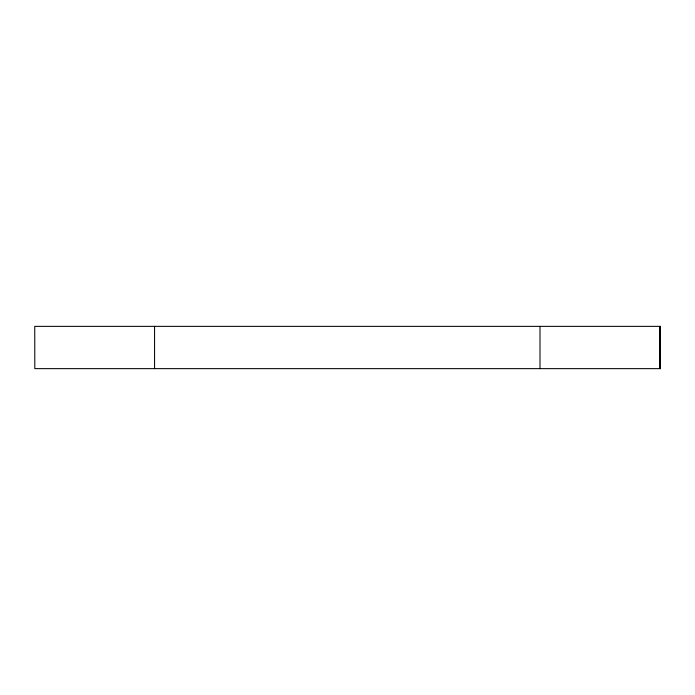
<?xml version="1.0" encoding="UTF-8"?>
<svg xmlns="http://www.w3.org/2000/svg" width="695" height="695" viewBox="0 0 695 695"><rect width="100%" height="100%" fill="white"/><g stroke="black" fill="none" stroke-linecap="round" stroke-linejoin="round"><path stroke-width="1.04" d="M660.25 326.363L34.75 326.363L34.802 368.637L660.25 368.637L660.25 326.363L660.198 368.637M660.015 326.363L660.015 368.637M540.006 326.363L540.006 368.637M154.559 326.363L154.559 368.637"/></g></svg>
